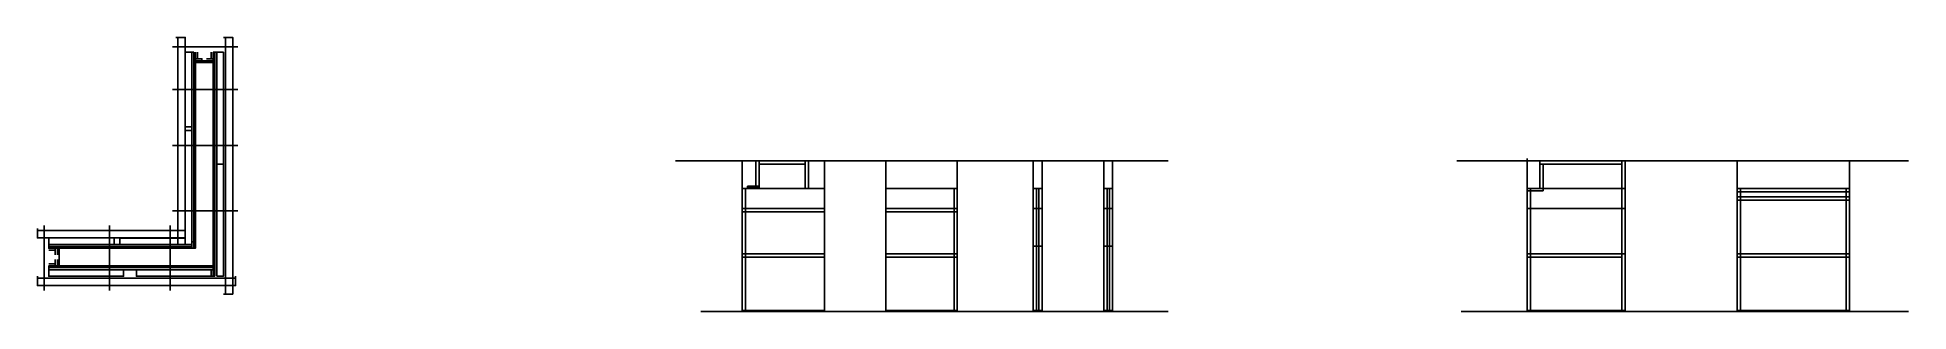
# Model space of a CAD drawing. Header units: metres. Extents: x 3966 to 7972, y 3941 to 4529.
import ezdxf

# ---------------------------------------------------------------- set-up
doc = ezdxf.new("R2010")
doc.units = ezdxf.units.M
for name, color, linetype in [('CHAPA', 7, 'Continuous'), ('CONCRETO', 7, 'Continuous'), ('COTA', 7, 'Continuous'), ('Hachura', 7, 'Continuous'), ('Madeira', 7, 'Continuous'), ('Nível', 7, 'Continuous'), ('Painéis', 7, 'Continuous'), ('Perfil Metálico', 7, 'Continuous'), ('SARR_2.2x7', 7, 'Continuous'), ('SARR_EDITAR', 7, 'Continuous'), ('SARRAFO', 7, 'Continuous')]:
    doc.layers.add(name, color=color, linetype=linetype)

msp = doc.modelspace()

# ---------------------------------------------------------------- linework, layer by layer
at = {"layer": 'CHAPA', "color": 7, "lineweight": 25}
for p, q in [((4341.9, 4030.7), (4338.2, 4030.7)), ((4341.9, 4038.7), (4341.9, 4030.7))]:
    msp.add_line(p, q, dxfattribs=at)
for points in [[(4303.9, 4496.7), (4303.9, 4076.7), (4300.3, 4076.7), (4300.3, 4496.7)], [(4345.5, 4016.7), (4341.9, 4016.7), (4341.9, 4496.7), (4345.5, 4496.7)], [(4341.9, 4474.7), (4341.9, 4478.3), (4303.9, 4478.3), (4303.9, 4474.7)], [(4295.9, 4076.7), (3989.9, 4076.7), (3989.9, 4080.3), (4295.9, 4080.3)], [(4008.3, 4038.7), (4011.9, 4038.7), (4011.9, 4076.7), (4008.3, 4076.7)], [(4341.9, 4038.7), (3989.9, 4038.7), (3989.9, 4035.1), (4341.9, 4035.1)]]:
    msp.add_lwpolyline(points, dxfattribs=at)
at = {"layer": 'CONCRETO', "color": 7, "lineweight": 25}
msp.add_lwpolyline([(4011.9, 4038.7), (4011.9, 4076.7), (4303.9, 4076.7), (4303.9, 4474.7), (4341.9, 4474.7), (4341.9, 4038.7)], dxfattribs=at)
at = {"layer": 'COTA', "color": 7, "lineweight": 25}
for p, q in [((5503.6, 4263.9), (5474.6, 4263.9)), ((5474.6, 4204.9), (5474.6, 4263.9)), ((5650.6, 4263.9), (5616.6, 4263.9)), ((5650.6, 4204.9), (5650.6, 4263.9)), ((5935, 4263.9), (5782, 4263.9)), ((5782, 4204.9), (5782, 4263.9)), ((5935, 4204.9), (5935, 4263.9)), ((7155.1, 4204.9), (7155.1, 4268.9)), ((7182.1, 4263.9), (7155.1, 4263.9)), ((7845, 4263.9), (7605, 4263.9)), ((7605, 4204.9), (7605, 4263.9)), ((7845, 4204.9), (7845, 4263.9))]:
    msp.add_line(p, q, dxfattribs=at)
for points in [[(6116.8, 4204.9), (6116.8, 4263.9), (6097.8, 4263.9), (6097.8, 4204.9)], [(6267.6, 4204.9), (6267.6, 4263.9), (6248.6, 4263.9), (6248.6, 4204.9)]]:
    msp.add_lwpolyline(points, dxfattribs=at)
at = {"layer": 'Hachura', "color": 7, "lineweight": 25}
for p, q in [((4394.7, 4508.7), (4254.9, 4508.7)), ((4394.8, 4416.7), (4255, 4416.6)), ((4394.8, 4296.7), (4255, 4296.7)), ((4394.8, 4156.7), (4255, 4156.7)), ((3980.3, 3985.9), (3980.3, 4125.7)), ((4119.9, 3985.9), (4119.9, 4125.7)), ((4249.9, 3985.9), (4249.9, 4125.7))]:
    msp.add_line(p, q, dxfattribs=at)
at = {"layer": 'Madeira', "color": 7, "lineweight": 25}
for points in [[(4295.9, 4496.7), (4281.9, 4496.7), (4281.9, 4336.7), (4295.9, 4336.7)], [(4349.9, 4256.7), (4363.9, 4256.7), (4363.9, 4496.7), (4349.9, 4496.7)], [(4295.9, 4084.7), (4281.9, 4084.7), (4281.9, 4328.7), (4295.9, 4328.7)], [(4349.9, 4016.7), (4363.9, 4016.7), (4363.9, 4256.7), (4349.9, 4256.7)], [(3989.9, 4084.7), (3989.9, 4098.7), (4129.9, 4098.7), (4129.9, 4084.7)], [(4141.9, 4084.6), (4141.9, 4098.6), (4281.9, 4098.6), (4281.9, 4084.6)], [(4149.9, 4030.6), (4149.9, 4016.6), (3989.9, 4016.6), (3989.9, 4030.6)], [(4337.5, 4030.6), (4337.5, 4016.6), (4177.5, 4016.6), (4177.5, 4030.6)]]:
    msp.add_lwpolyline(points, dxfattribs=at)
at = {"layer": 'Nível', "color": 7, "lineweight": 25}
for p, q in [((5331.5, 4263.9), (6386.7, 4263.9)), ((7004.4, 4263.9), (7971.7, 4263.9)), ((5386, 3940.9), (6386.7, 3940.9)), ((7014.1, 3940.9), (7971.7, 3940.9))]:
    msp.add_line(p, q, dxfattribs=at)
at = {"layer": 'Painéis', "color": 7, "lineweight": 25}
for p, q in [((5503.6, 4209.9), (5503.6, 4263.9)), ((5616.6, 4263.9), (5503.6, 4263.9)), ((5616.6, 4263.9), (5616.6, 4204.9)), ((7182.1, 4263.9), (7365.1, 4263.9)), ((7365.1, 4263.9), (7182.1, 4263.9)), ((7182.1, 4263.9), (7182.1, 4204.9)), ((7365.1, 4204.9), (7365.1, 4263.9)), ((5485.6, 4209.9), (5503.6, 4209.9)), ((5485.6, 4204.9), (5485.6, 4209.9)), ((5650.6, 4204.9), (5474.6, 4204.9)), ((5474.6, 4161.9), (5474.6, 4204.9)), ((5485.6, 4204.9), (5616.6, 4204.9)), ((5650.6, 4161.9), (5650.6, 4204.9)), ((5782, 4161.9), (5782, 4204.9)), ((5935, 4204.9), (5782, 4204.9)), ((5935, 4161.9), (5935, 4204.9)), ((6116.8, 4204.9), (6097.8, 4204.9)), ((6097.8, 4080.9), (6097.8, 4204.9)), ((6116.8, 4080.9), (6116.8, 4204.9)), ((6267.6, 4204.9), (6248.6, 4204.9)), ((6248.6, 4080.9), (6248.6, 4204.9)), ((6267.6, 4080.9), (6267.6, 4204.9)), ((7365.1, 4204.9), (7155.1, 4204.9)), ((7155.1, 4204.9), (7155.1, 4161.9)), ((7365.1, 4204.9), (7365.1, 4161.9)), ((7605, 4204.9), (7605, 4186.9)), ((7845, 4204.9), (7605, 4204.9)), ((7605, 4186.9), (7605, 4064.9)), ((7845, 4186.9), (7605, 4186.9)), ((7845, 4204.9), (7845, 4186.9)), ((7845, 4064.9), (7845, 4186.9)), ((5474.6, 4161.9), (5474.6, 4064.9)), ((5650.6, 4161.9), (5474.6, 4161.9)), ((5650.6, 4064.9), (5650.6, 4161.9)), ((5782, 4161.9), (5782, 4064.9)), ((5935, 4161.9), (5782, 4161.9)), ((5935, 4064.9), (5935, 4161.9)), ((6097.8, 4161.9), (6116.8, 4161.9)), ((6248.6, 4161.9), (6267.6, 4161.9)), ((7155.1, 4161.9), (7365.1, 4161.9)), ((7155.1, 4064.9), (7155.1, 4161.9)), ((7365.1, 4161.9), (7365.1, 4064.9)), ((5474.6, 4064.9), (5474.6, 3940.9)), ((5474.6, 4064.9), (5650.6, 4064.9)), ((5650.6, 4064.9), (5474.6, 4064.9)), ((5650.6, 3940.9), (5650.6, 4064.9)), ((5782, 4064.9), (5782, 3940.9)), ((5782, 4064.9), (5935, 4064.9)), ((5935, 4064.9), (5782, 4064.9)), ((5935, 3940.9), (5935, 4064.9)), ((6097.8, 4080.9), (6097.8, 3942.9)), ((6116.8, 4080.9), (6097.8, 4080.9)), ((6116.8, 3942.9), (6116.8, 4080.9)), ((6248.6, 4080.9), (6248.6, 3942.9)), ((6267.6, 4080.9), (6248.6, 4080.9)), ((6267.6, 3942.9), (6267.6, 4080.9)), ((7155.1, 3940.9), (7155.1, 4064.9)), ((7365.1, 4064.9), (7155.1, 4064.9)), ((7155.1, 4064.9), (7365.1, 4064.9)), ((7365.1, 4064.9), (7365.1, 3940.9)), ((7605, 4064.9), (7605, 3940.9)), ((7605, 4064.9), (7845, 4064.9)), ((7845, 4064.9), (7605, 4064.9)), ((7845, 3940.9), (7845, 4064.9)), ((5474.6, 3942.9), (5650.6, 3942.9)), ((5782, 3942.9), (5935, 3942.9)), ((6097.8, 3942.9), (6116.8, 3942.9)), ((6248.6, 3942.9), (6267.6, 3942.9)), ((7365.1, 3942.9), (7155.1, 3942.9)), ((7605, 3942.9), (7845, 3942.9))]:
    msp.add_line(p, q, dxfattribs=at)
for points in [[(5650.6, 3942.9), (5474.6, 3942.9), (5474.6, 3940.9), (5650.6, 3940.9)], [(5935, 3942.9), (5782, 3942.9), (5782, 3940.9), (5935, 3940.9)], [(6097.8, 3942.9), (6116.8, 3942.9), (6116.8, 3940.9), (6097.8, 3940.9)], [(6248.6, 3942.9), (6267.6, 3942.9), (6267.6, 3940.9), (6248.6, 3940.9)], [(7155.1, 3942.9), (7365.1, 3942.9), (7365.1, 3940.9), (7155.1, 3940.9)], [(7845, 3942.9), (7605, 3942.9), (7605, 3940.9), (7845, 3940.9)]]:
    msp.add_lwpolyline(points, dxfattribs=at)
at = {"layer": 'Perfil Metálico', "color": 7, "lineweight": 25}
for points in [[(4261.9, 4528.6), (4281.9, 4528.6), (4281.9, 4084.7), (4261.9, 4084.7)], [(4277.9, 4084.7), (4265.9, 4084.7), (4265.9, 4528.6), (4277.9, 4528.6)], [(4363.9, 4528.6), (4383.9, 4528.6), (4383.9, 3978.3), (4363.9, 3978.3)], [(4379.9, 3978.3), (4367.9, 3978.3), (4367.9, 4528.6), (4379.9, 4528.6)], [(4281.9, 4118.7), (4281.9, 4098.7), (3965.6, 4098.7), (3965.6, 4118.7)], [(3965.6, 4102.7), (3965.6, 4114.7), (4281.9, 4114.7), (4281.9, 4102.7)], [(4389.8, 4016.7), (4389.8, 3996.7), (3965.6, 3996.7), (3965.6, 4016.7)], [(3965.6, 4000.7), (3965.6, 4012.7), (4389.8, 4012.7), (4389.8, 4000.7)]]:
    msp.add_lwpolyline(points, dxfattribs=at)
at = {"layer": 'SARR_2.2x7', "color": 7, "lineweight": 25}
for p, q in [((5510.6, 4209.9), (5510.6, 4263.9)), ((5510.6, 4256.9), (5609.6, 4256.9)), ((5609.6, 4263.9), (5609.6, 4204.9)), ((7358.1, 4256.9), (7182.1, 4256.9)), ((7189.1, 4204.9), (7189.1, 4256.9)), ((7358.1, 4263.9), (7358.1, 4263.9)), ((7358.1, 4161.9), (7358.1, 4263.9)), ((5503.6, 4209.9), (5510.6, 4209.9)), ((5481.6, 4161.9), (5481.6, 4204.9)), ((5609.6, 4204.9), (5616.6, 4204.9)), ((5928, 4161.9), (5928, 4204.9)), ((6104.8, 4161.9), (6104.8, 4204.9)), ((6109.8, 4161.9), (6109.8, 4204.9)), ((6255.6, 4161.9), (6255.6, 4204.9)), ((6260.6, 4161.9), (6260.6, 4204.9)), ((7155.1, 4199.9), (7189.1, 4199.9)), ((7162.1, 4161.9), (7162.1, 4204.9)), ((7189.1, 4204.9), (7189.1, 4199.9)), ((7845, 4197.9), (7605, 4197.9)), ((7845, 4179.9), (7605, 4179.9)), ((7612, 4186.9), (7612, 4204.9)), ((7612, 4186.9), (7612, 4064.9)), ((7838, 4186.9), (7838, 4204.9)), ((7838, 4064.9), (7838, 4186.9)), ((5650.6, 4154.9), (5474.6, 4154.9)), ((5481.6, 4064.9), (5481.6, 4161.9)), ((5935, 4154.9), (5782, 4154.9)), ((5928, 4064.9), (5928, 4161.9)), ((6104.8, 4080.9), (6104.8, 4161.9)), ((6109.8, 4080.9), (6109.8, 4161.9)), ((6255.6, 4080.9), (6255.6, 4161.9)), ((6260.6, 4080.9), (6260.6, 4161.9)), ((7162.1, 4064.9), (7162.1, 4161.9)), ((7358.1, 4064.9), (7358.1, 4161.9)), ((5650.6, 4057.9), (5474.6, 4057.9)), ((5481.6, 4064.9), (5481.6, 3940.9)), ((5935, 4057.9), (5782, 4057.9)), ((5928, 3942.9), (5928, 4064.9)), ((6104.8, 4080.9), (6104.8, 3942.9)), ((6109.8, 4080.9), (6109.8, 3942.9)), ((6255.6, 4080.9), (6255.6, 3942.9)), ((6260.6, 4080.9), (6260.6, 3942.9)), ((7155.1, 4057.9), (7358.1, 4057.9)), ((7162.1, 3942.9), (7162.1, 4064.9)), ((7358.1, 3942.9), (7358.1, 4064.9)), ((7845, 4057.9), (7605, 4057.9)), ((7612, 4064.9), (7612, 3940.9)), ((7838, 3942.9), (7838, 4064.9)), ((5481.6, 3942.9), (5481.6, 3942.9)), ((5643.6, 3942.9), (5643.6, 3942.9)), ((5789, 3942.9), (5789, 3942.9)), ((5928, 3942.9), (5928, 3942.9)), ((7162.1, 3942.9), (7162.1, 3942.9)), ((7358.1, 3942.9), (7358.1, 3942.9)), ((7612, 3942.9), (7612, 3942.9)), ((7838, 3942.9), (7838, 3942.9))]:
    msp.add_line(p, q, dxfattribs=at)
at = {"layer": 'SARR_EDITAR', "color": 7, "lineweight": 25}
for p, q in [((5485.6, 4207.4), (5510.6, 4207.4)), ((5510.6, 4209.9), (5510.6, 4204.9))]:
    msp.add_line(p, q, dxfattribs=at)
at = {"layer": 'SARRAFO', "color": 7, "lineweight": 25}
for p, q in [((4295.9, 4090.7), (4300.3, 4090.7)), ((4341.9, 4030.7), (3989.9, 4030.6))]:
    msp.add_line(p, q, dxfattribs=at)
for points in [[(4295.9, 4076.7), (4295.9, 4496.7), (4300.3, 4496.7), (4300.3, 4076.7)], [(4295.9, 4076.7), (4300.3, 4076.7), (4300.3, 4496.7), (4295.9, 4496.7)], [(4303.9, 4496.7), (4303.9, 4482.7), (4308.3, 4482.7), (4308.3, 4496.7)], [(4337.5, 4496.7), (4337.5, 4482.7), (4341.9, 4482.7), (4341.9, 4496.7)], [(4345.5, 4016.7), (4345.5, 4496.7), (4349.9, 4496.7), (4349.9, 4016.7)], [(4345.5, 4016.7), (4345.5, 4496.7), (4349.9, 4496.7), (4349.9, 4016.7)], [(4303.9, 4478.3), (4317.9, 4478.3), (4317.9, 4482.7), (4303.9, 4482.7)], [(4327.9, 4478.3), (4341.9, 4478.3), (4341.9, 4482.7), (4327.9, 4482.7)], [(4295.9, 4080.3), (3989.9, 4080.3), (3989.9, 4084.7), (4295.9, 4084.7)], [(3989.9, 4076.7), (4003.9, 4076.7), (4003.9, 4072.3), (3989.9, 4072.3)], [(4003.9, 4062.7), (4003.9, 4076.7), (4008.3, 4076.7), (4008.3, 4062.7)], [(4003.9, 4052.7), (4003.9, 4038.7), (4008.3, 4038.7), (4008.3, 4052.7)], [(3989.9, 4038.7), (4003.9, 4038.7), (4003.9, 4043.1), (3989.9, 4043.1)], [(3989.9, 4030.6), (3989.9, 4038.7), (4341.9, 4038.7), (4341.9, 4030.7)], [(4337.5, 4030.7), (4337.5, 4016.7), (4341.9, 4016.7), (4341.9, 4030.7)]]:
    msp.add_lwpolyline(points, dxfattribs=at)

doc.saveas('drawing.dxf')
